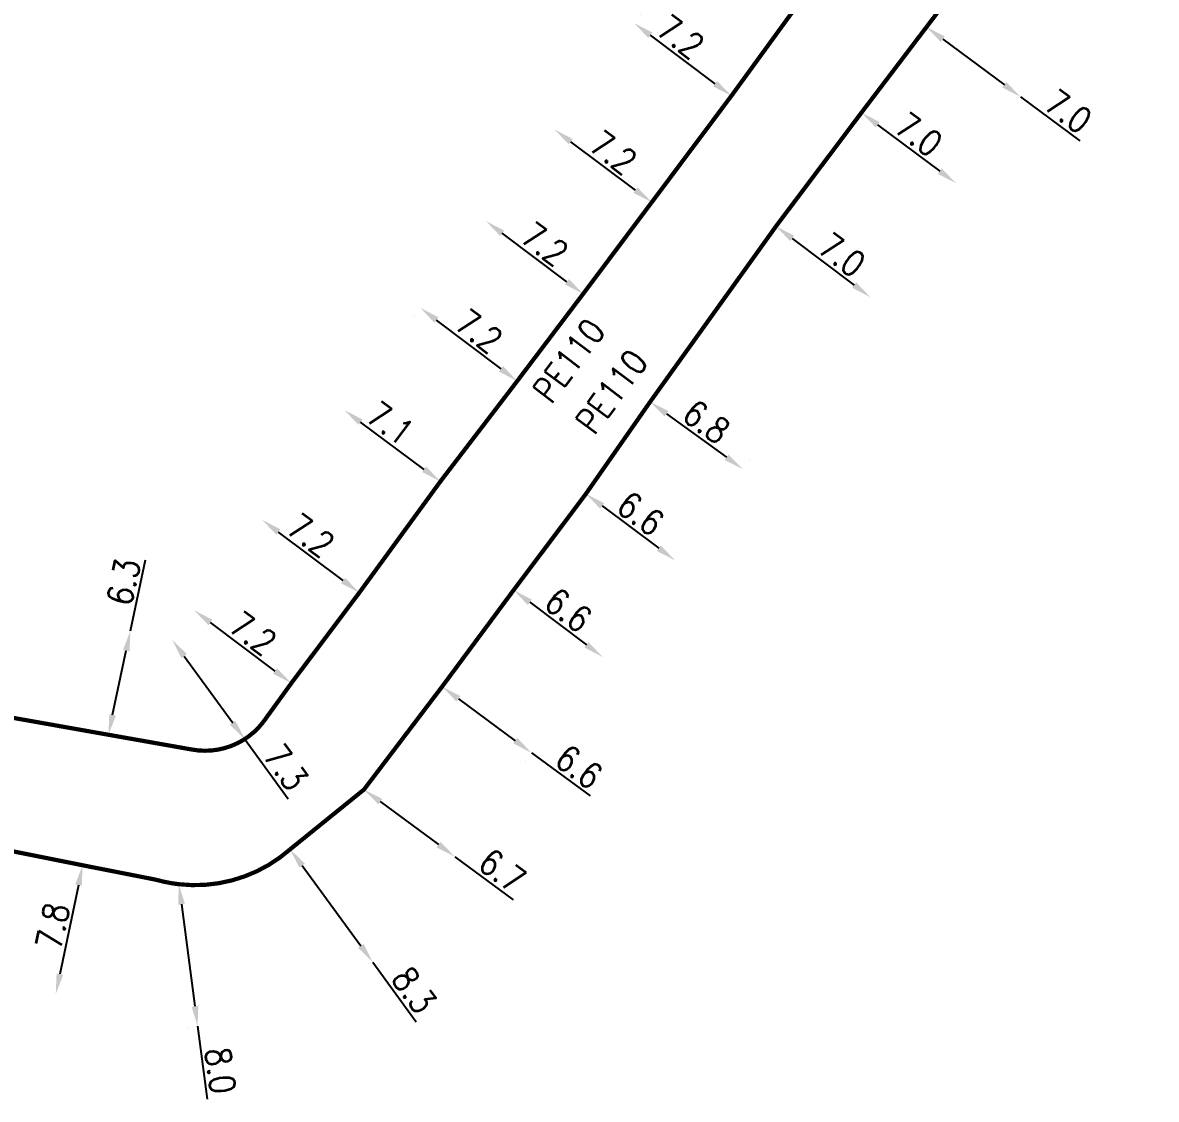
# Model space of a CAD drawing. Header units: millimetres. Extents: x 155997 to 157006, y 121209 to 122008.
# Drawn here: x 156107.5 to 156174.8, y 121711.3 to 121775.2 of the extents above; entities that cross this region are included whole.
import ezdxf

# ---------------------------------------------------------------- set-up
doc = ezdxf.new("R2010")
doc.units = ezdxf.units.MM
doc.linetypes.add('L_25_PE', pattern=[2000, 1000, 1000])
doc.layers.add('L_150', color=1, linetype='CONTINUOUS')
doc.styles.get("Standard").update_dxf_attribs({"font": 'romans.shx', "width": 0.85})
doc.dimstyles.get("Standard").update_dxf_attribs({"dimtxt": 1.5, "dimasz": 1.2, "dimexe": 0.625, "dimexo": 0.625, "dimgap": 0.25, "dimtad": 1, "dimdec": 1, "dimzin": 0, "dimdsep": 46, "dimtxsty": 'Standard', "dimcen": -0.5, "dimadec": 0, "dimazin": 0, "dimtfac": 1, "dimtdec": 1, "dimtmove": 0, "dimatfit": 3, "dimfxl": 0, "dimtolj": 1, "dimtzin": 0, "dimarcsym": 0})

# ---------------------------------------------------------------- blocks, each defined once
blk = doc.blocks.new('*D1125')
at = {"layer": 'L_150', "color": 0, "linetype": 'Continuous', "lineweight": -2, "transparency": 16777216}
for p, q in [((156162.106, 121774.244), (156165.76, 121771.533)), ((156166.723, 121770.818), (156170.234, 121768.212))]:
    blk.add_line(p, q, dxfattribs=at)
at = {"layer": 'L_150', "color": 0, "linetype": 'Continuous', "transparency": 16777216}
for points in [[(156162.225, 121774.405), (156161.987, 121774.084), (156161.143, 121774.96)], [(156165.879, 121771.693), (156165.641, 121771.372), (156166.723, 121770.818)]]:
    blk.add_solid(points, dxfattribs=at)
at = {"layer": 'L_150', "color": 0, "linetype": 'Continuous', "transparency": 16777216, "insert": (156169.556, 121769.96), "char_height": 1.5, "attachment_point": 5, "rotation": 323.41888}
blk.add_mtext('\\A1;7.0', dxfattribs=at)
blk = doc.blocks.new('*D1126')
at = {"layer": 'L_150', "color": 0, "linetype": 'Continuous', "lineweight": -2, "transparency": 16777216}
blk.add_line((156153.178, 121762.421), (156156.854, 121759.655), dxfattribs=at)
at = {"layer": 'L_150', "color": 0, "linetype": 'Continuous', "transparency": 16777216}
for points in [[(156153.298, 121762.58), (156153.058, 121762.261), (156152.219, 121763.142)], [(156156.974, 121759.815), (156156.733, 121759.495), (156157.813, 121758.934)]]:
    blk.add_solid(points, dxfattribs=at)
at = {"layer": 'L_150', "color": 0, "linetype": 'Continuous', "transparency": 16777216, "insert": (156156.133, 121761.448), "char_height": 1.5, "attachment_point": 5, "rotation": 323.04352}
blk.add_mtext('\\A1;7.0', dxfattribs=at)
blk = doc.blocks.new('*D1207')
at = {"layer": 'L_150', "color": 0, "linetype": 'Continuous', "lineweight": -2, "transparency": 16777216}
blk.add_line((156139.82, 121759.85), (156135.978, 121762.728), dxfattribs=at)
at = {"layer": 'L_150', "color": 0, "linetype": 'Continuous', "transparency": 16777216}
for points in [[(156136.098, 121762.888), (156135.858, 121762.568), (156135.018, 121763.447)], [(156139.94, 121760.01), (156139.7, 121759.69), (156140.78, 121759.131)]]:
    blk.add_solid(points, dxfattribs=at)
at = {"layer": 'L_150', "color": 0, "linetype": 'Continuous', "transparency": 16777216, "insert": (156138.499, 121762.089), "char_height": 1.5, "attachment_point": 5, "rotation": 323.16438}
blk.add_mtext('\\A1;7.2', dxfattribs=at)
blk = doc.blocks.new('*D1208')
at = {"layer": 'L_150', "color": 0, "linetype": 'Continuous', "lineweight": -2, "transparency": 16777216}
for p, q in [((156130.751, 121757.803), (156130.751, 121757.803)), ((156135.912, 121754.68), (156132.085, 121757.577))]:
    blk.add_line(p, q, dxfattribs=at)
at = {"layer": 'L_150', "color": 0, "linetype": 'Continuous', "transparency": 16777216}
for points in [[(156132.206, 121757.737), (156131.964, 121757.418), (156131.128, 121758.301)], [(156136.033, 121754.84), (156135.792, 121754.521), (156136.869, 121753.956)]]:
    blk.add_solid(points, dxfattribs=at)
at = {"layer": 'L_150', "color": 0, "linetype": 'Continuous', "transparency": 16777216, "insert": (156134.602, 121756.926), "char_height": 1.5, "attachment_point": 5, "rotation": 322.87709}
blk.add_mtext('\\A1;7.2', dxfattribs=at)
blk = doc.blocks.new('*D1209')
at = {"layer": 'L_150', "color": 0, "linetype": 'Continuous', "lineweight": -2, "transparency": 16777216}
for p, q in [((156144.183, 121775.692), (156144.183, 121775.692)), ((156148.613, 121771.597), (156144.769, 121774.473))]:
    blk.add_line(p, q, dxfattribs=at)
at = {"layer": 'L_150', "color": 0, "linetype": 'Continuous', "transparency": 16777216}
for points in [[(156144.889, 121774.633), (156144.65, 121774.313), (156143.809, 121775.192)], [(156148.733, 121771.757), (156148.493, 121771.437), (156149.574, 121770.878)]]:
    blk.add_solid(points, dxfattribs=at)
at = {"layer": 'L_150', "color": 0, "linetype": 'Continuous', "transparency": 16777216, "insert": (156146.56, 121774.382), "char_height": 1.5, "attachment_point": 5, "rotation": 323.19684}
blk.add_mtext('\\A1;7.2', dxfattribs=at)
blk = doc.blocks.new('*D1223')
at = {"layer": 'L_150', "color": 0, "linetype": 'Continuous', "lineweight": -2, "transparency": 16777216}
blk.add_line((156143.889, 121765.284), (156140.046, 121768.159), dxfattribs=at)
at = {"layer": 'L_150', "color": 0, "linetype": 'Continuous', "transparency": 16777216}
for points in [[(156140.165, 121768.319), (156139.926, 121767.999), (156139.085, 121768.878)], [(156144.009, 121765.444), (156143.769, 121765.124), (156144.85, 121764.565)]]:
    blk.add_solid(points, dxfattribs=at)
at = {"layer": 'L_150', "color": 0, "linetype": 'Continuous', "transparency": 16777216, "insert": (156142.566, 121767.522), "char_height": 1.5, "attachment_point": 5, "rotation": 323.19684}
blk.add_mtext('\\A1;7.2', dxfattribs=at)
blk = doc.blocks.new('*D1227')
at = {"layer": 'L_150', "color": 0, "linetype": 'Continuous', "lineweight": -2, "transparency": 16777216}
blk.add_line((156158.247, 121769.165), (156161.932, 121766.411), dxfattribs=at)
at = {"layer": 'L_150', "color": 0, "linetype": 'Continuous', "transparency": 16777216}
for points in [[(156158.367, 121769.325), (156158.128, 121769.005), (156157.286, 121769.883)], [(156162.052, 121766.571), (156161.812, 121766.251), (156162.893, 121765.693)]]:
    blk.add_solid(points, dxfattribs=at)
at = {"layer": 'L_150', "color": 0, "linetype": 'Continuous', "transparency": 16777216, "insert": (156160.688, 121768.589), "char_height": 1.5, "attachment_point": 5, "rotation": 323.22537}
blk.add_mtext('\\A1;7.0', dxfattribs=at)
blk = doc.blocks.new('*D1245')
at = {"layer": 'L_150', "color": 0, "linetype": 'Continuous', "lineweight": -2, "transparency": 16777216}
for p, q in [((156113.933, 121739.141), (156114.826, 121743.358)), ((156112.877, 121734.151), (156113.684, 121737.967))]:
    blk.add_line(p, q, dxfattribs=at)
at = {"layer": 'L_150', "color": 0, "linetype": 'Continuous', "transparency": 16777216}
for points in [[(156113.489, 121738.008), (156113.88, 121737.925), (156113.933, 121739.141)], [(156112.681, 121734.193), (156113.072, 121734.11), (156112.628, 121732.977)]]:
    blk.add_solid(points, dxfattribs=at)
at = {"layer": 'L_150', "color": 0, "linetype": 'Continuous', "transparency": 16777216, "insert": (156113.525, 121742.044), "char_height": 1.5, "attachment_point": 5, "rotation": 78.04758}
blk.add_mtext('\\A1;6.3', dxfattribs=at)
blk = doc.blocks.new('*D1246')
at = {"layer": 'L_150', "color": 0, "linetype": 'Continuous', "lineweight": -2, "transparency": 16777216}
for p, q in [((156117.115, 121737.647), (156120.001, 121733.687)), ((156120.708, 121732.717), (156123.282, 121729.184))]:
    blk.add_line(p, q, dxfattribs=at)
at = {"layer": 'L_150', "color": 0, "linetype": 'Continuous', "transparency": 16777216}
for points in [[(156117.277, 121737.765), (156116.954, 121737.529), (156116.409, 121738.617)], [(156120.163, 121733.804), (156119.839, 121733.569), (156120.708, 121732.717)]]:
    blk.add_solid(points, dxfattribs=at)
at = {"layer": 'L_150', "color": 0, "linetype": 'Continuous', "transparency": 16777216, "insert": (156123.156, 121731.054), "char_height": 1.5, "attachment_point": 5, "rotation": 306.0783}
blk.add_mtext('\\A1;7.3', dxfattribs=at)
blk = doc.blocks.new('*D1247')
at = {"layer": 'L_150', "color": 0, "linetype": 'Continuous', "lineweight": -2, "transparency": 16777216}
blk.add_line((156122.516, 121736.756), (156118.678, 121739.639), dxfattribs=at)
at = {"layer": 'L_150', "color": 0, "linetype": 'Continuous', "transparency": 16777216}
for points in [[(156118.798, 121739.799), (156118.558, 121739.479), (156117.718, 121740.36)], [(156122.636, 121736.916), (156122.395, 121736.597), (156123.475, 121736.036)]]:
    blk.add_solid(points, dxfattribs=at)
at = {"layer": 'L_150', "color": 0, "linetype": 'Continuous', "transparency": 16777216, "insert": (156121.197, 121738.997), "char_height": 1.5, "attachment_point": 5, "rotation": 323.08745}
blk.add_mtext('\\A1;7.2', dxfattribs=at)
blk = doc.blocks.new('*D1248')
at = {"layer": 'L_150', "color": 0, "linetype": 'Continuous', "lineweight": -2, "transparency": 16777216}
blk.add_line((156126.546, 121742.124), (156122.706, 121745.004), dxfattribs=at)
at = {"layer": 'L_150', "color": 0, "linetype": 'Continuous', "transparency": 16777216}
for points in [[(156122.826, 121745.164), (156122.586, 121744.844), (156121.746, 121745.724)], [(156126.666, 121742.284), (156126.426, 121741.964), (156127.506, 121741.404)]]:
    blk.add_solid(points, dxfattribs=at)
at = {"layer": 'L_150', "color": 0, "linetype": 'Continuous', "transparency": 16777216, "insert": (156124.632, 121744.81), "char_height": 1.5, "attachment_point": 5, "rotation": 323.13498}
blk.add_mtext('\\A1;7.2', dxfattribs=at)
blk = doc.blocks.new('*D1249')
at = {"layer": 'L_150', "color": 0, "linetype": 'Continuous', "lineweight": -2, "transparency": 16777216}
for p, q in [((156131.354, 121748.721), (156127.58, 121751.523)), ((156132.69, 121748.508), (156132.69, 121748.508))]:
    blk.add_line(p, q, dxfattribs=at)
at = {"layer": 'L_150', "color": 0, "linetype": 'Continuous', "transparency": 16777216}
for points in [[(156127.699, 121751.683), (156127.461, 121751.362), (156126.616, 121752.238)], [(156131.473, 121748.882), (156131.235, 121748.56), (156132.317, 121748.006)]]:
    blk.add_solid(points, dxfattribs=at)
at = {"layer": 'L_150', "color": 0, "linetype": 'Continuous', "transparency": 16777216, "insert": (156129.346, 121751.457), "char_height": 1.5, "attachment_point": 5, "rotation": 323.41134}
blk.add_mtext('\\A1;7.1', dxfattribs=at)
blk = doc.blocks.new('*D1250')
at = {"layer": 'L_150', "color": 0, "linetype": 'Continuous', "lineweight": -2, "transparency": 16777216}
for p, q in [((156145.12, 121753.231), (156145.12, 121753.231)), ((156145.724, 121752.021), (156149.286, 121749.437)), ((156150.624, 121749.239), (156150.624, 121749.239))]:
    blk.add_line(p, q, dxfattribs=at)
at = {"layer": 'L_150', "color": 0, "linetype": 'Continuous', "transparency": 16777216}
for points in [[(156145.841, 121752.183), (156145.607, 121751.859), (156144.753, 121752.725)], [(156149.403, 121749.599), (156149.168, 121749.275), (156150.257, 121748.733)]]:
    blk.add_solid(points, dxfattribs=at)
at = {"layer": 'L_150', "color": 0, "linetype": 'Continuous', "transparency": 16777216, "insert": (156148.092, 121751.539), "char_height": 1.5, "attachment_point": 5, "rotation": 324.04548}
blk.add_mtext('\\A1;6.8', dxfattribs=at)
blk = doc.blocks.new('*D1251')
at = {"layer": 'L_150', "color": 0, "linetype": 'Continuous', "lineweight": -2, "transparency": 16777216}
for p, q in [((156140.572, 121746.77), (156140.572, 121746.77)), ((156141.907, 121746.553), (156145.272, 121744.04))]:
    blk.add_line(p, q, dxfattribs=at)
at = {"layer": 'L_150', "color": 0, "linetype": 'Continuous', "transparency": 16777216}
for points in [[(156142.027, 121746.713), (156141.788, 121746.393), (156140.946, 121747.271)], [(156145.392, 121744.2), (156145.153, 121743.879), (156146.234, 121743.321)]]:
    blk.add_solid(points, dxfattribs=at)
at = {"layer": 'L_150', "color": 0, "linetype": 'Continuous', "transparency": 16777216, "insert": (156144.188, 121746.097), "char_height": 1.5, "attachment_point": 5, "rotation": 323.24131}
blk.add_mtext('\\A1;6.6', dxfattribs=at)
blk = doc.blocks.new('*D1252')
at = {"layer": 'L_150', "color": 0, "linetype": 'Continuous', "lineweight": -2, "transparency": 16777216}
blk.add_line((156137.618, 121740.836), (156140.976, 121738.314), dxfattribs=at)
at = {"layer": 'L_150', "color": 0, "linetype": 'Continuous', "transparency": 16777216}
for points in [[(156137.738, 121740.996), (156137.497, 121740.676), (156136.658, 121741.557)], [(156141.096, 121738.474), (156140.856, 121738.154), (156141.935, 121737.593)]]:
    blk.add_solid(points, dxfattribs=at)
at = {"layer": 'L_150', "color": 0, "linetype": 'Continuous', "transparency": 16777216, "insert": (156139.897, 121740.375), "char_height": 1.5, "attachment_point": 5, "rotation": 323.08744}
blk.add_mtext('\\A1;6.6', dxfattribs=at)
blk = doc.blocks.new('*D1253')
at = {"layer": 'L_150', "color": 0, "linetype": 'Continuous', "lineweight": -2, "transparency": 16777216}
for p, q in [((156132.043, 121735.326), (156132.043, 121735.326)), ((156133.38, 121735.115), (156136.758, 121732.62)), ((156137.723, 121731.907), (156141.19, 121729.345)), ((156137.352, 121731.404), (156137.352, 121731.404))]:
    blk.add_line(p, q, dxfattribs=at)
at = {"layer": 'L_150', "color": 0, "linetype": 'Continuous', "transparency": 16777216}
for points in [[(156133.498, 121735.276), (156133.261, 121734.955), (156132.414, 121735.828)], [(156136.877, 121732.781), (156136.639, 121732.459), (156137.723, 121731.907)]]:
    blk.add_solid(points, dxfattribs=at)
at = {"layer": 'L_150', "color": 0, "linetype": 'Continuous', "transparency": 16777216, "insert": (156140.533, 121731.074), "char_height": 1.5, "attachment_point": 5, "rotation": 323.54436}
blk.add_mtext('\\A1;6.6', dxfattribs=at)
blk = doc.blocks.new('*D1254')
at = {"layer": 'L_150', "color": 0, "linetype": 'Continuous', "lineweight": -2, "transparency": 16777216}
for p, q in [((156128.748, 121729.013), (156132.207, 121726.458)), ((156133.172, 121725.745), (156136.64, 121723.184))]:
    blk.add_line(p, q, dxfattribs=at)
at = {"layer": 'L_150', "color": 0, "linetype": 'Continuous', "transparency": 16777216}
for points in [[(156128.867, 121729.173), (156128.629, 121728.852), (156127.783, 121729.725)], [(156132.326, 121726.619), (156132.088, 121726.297), (156133.172, 121725.745)]]:
    blk.add_solid(points, dxfattribs=at)
at = {"layer": 'L_150', "color": 0, "linetype": 'Continuous', "transparency": 16777216, "insert": (156135.983, 121724.913), "char_height": 1.5, "attachment_point": 5, "rotation": 323.55437}
blk.add_mtext('\\A1;6.7', dxfattribs=at)
blk = doc.blocks.new('*D1255')
at = {"layer": 'L_150', "color": 0, "linetype": 'Continuous', "lineweight": -2, "transparency": 16777216}
for p, q in [((156124.114, 121725.215), (156127.598, 121720.453)), ((156128.307, 121719.485), (156130.888, 121715.957))]:
    blk.add_line(p, q, dxfattribs=at)
at = {"layer": 'L_150', "color": 0, "linetype": 'Continuous', "transparency": 16777216}
for points in [[(156124.276, 121725.333), (156123.953, 121725.097), (156123.406, 121726.184)], [(156127.759, 121720.571), (156127.437, 121720.335), (156128.307, 121719.485)]]:
    blk.add_solid(points, dxfattribs=at)
at = {"layer": 'L_150', "color": 0, "linetype": 'Continuous', "transparency": 16777216, "insert": (156130.758, 121717.827), "char_height": 1.5, "attachment_point": 5, "rotation": 306.18803}
blk.add_mtext('\\A1;8.3', dxfattribs=at)
blk = doc.blocks.new('*D1256')
at = {"layer": 'L_150', "color": 0, "linetype": 'Continuous', "lineweight": -2, "transparency": 16777216}
for p, q in [((156116.184, 121724.029), (156116.184, 121724.029)), ((156116.961, 121722.921), (156117.759, 121716.873)), ((156117.916, 121715.684), (156118.488, 121711.35)), ((156117.297, 121715.602), (156117.297, 121715.602))]:
    blk.add_line(p, q, dxfattribs=at)
at = {"layer": 'L_150', "color": 0, "linetype": 'Continuous', "transparency": 16777216}
for points in [[(156117.159, 121722.947), (156116.763, 121722.895), (156116.804, 121724.11)], [(156117.957, 121716.899), (156117.561, 121716.847), (156117.916, 121715.684)]]:
    blk.add_solid(points, dxfattribs=at)
at = {"layer": 'L_150', "color": 0, "linetype": 'Continuous', "transparency": 16777216, "insert": (156119.272, 121713.053), "char_height": 1.5, "attachment_point": 5, "rotation": 277.51788}
blk.add_mtext('\\A1;8.0', dxfattribs=at)
blk = doc.blocks.new('*D1257')
at = {"layer": 'L_150', "color": 0, "linetype": 'Continuous', "lineweight": -2, "transparency": 16777216}
blk.add_line((156110.852, 121724.061), (156109.75, 121718.774), dxfattribs=at)
at = {"layer": 'L_150', "color": 0, "linetype": 'Continuous', "transparency": 16777216}
for points in [[(156110.656, 121724.101), (156111.047, 121724.02), (156111.096, 121725.235)], [(156109.554, 121718.815), (156109.945, 121718.733), (156109.505, 121717.6)]]:
    blk.add_solid(points, dxfattribs=at)
at = {"layer": 'L_150', "color": 0, "linetype": 'Continuous', "transparency": 16777216, "insert": (156109.322, 121721.622), "char_height": 1.5, "attachment_point": 5, "rotation": 78.22478}
blk.add_mtext('\\A1;7.8', dxfattribs=at)

msp = doc.modelspace()

# ---------------------------------------------------------------- linework, layer by layer
at = {"layer": 'L_150', "linetype": 'L_25_PE', "ltscale": 0.5, "const_width": 0.25, "flags": 128}
for points in [[(156070.112, 121823.621), (156068.422, 121815.627), (156066.995, 121808.679), (156066.277, 121806.157), (156065.019, 121800.212), (156064.489, 121797.729), (156062.885, 121791.644), (156061.504, 121786.139), (156060.556, 121781.764), (156059.388, 121775.879), (156058.083, 121769.65), (156056.444, 121761.572), (156054.474, 121753.159), (156054.517, 121752.089), (156054.181, 121750.485, 0.243893), (156055.477, 121745.941), (156055.477, 121745.941), (156055.477, 121745.941, 0.12553), (156057.608, 121744.687), (156058.378, 121744.463), (156063.676, 121742.944), (156066.453, 121742.602), (156070.384, 121742.118), (156076.663, 121739.993), (156084.452, 121738.53), (156093.247, 121736.641), (156100.751, 121735.083), (156112.628, 121732.977), (156112.628, 121732.977), (156117.551, 121732.105, 0.283655), (156121.805, 121733.728), (156123.475, 121736.036), (156123.475, 121736.036), (156127.506, 121741.404), (156132.317, 121748.006), (156136.869, 121753.956), (156140.78, 121759.131), (156144.85, 121764.565), (156149.574, 121770.878), (156153.01, 121775.604), (156158.133, 121782.582), (156159.449, 121784.439), (156163.114, 121788.96), (156167.674, 121795.608), (156169.128, 121797.46)], [(156059.499, 121735.993), (156064.223, 121735.005), (156072.327, 121733.31), (156078.281, 121732.05), (156081.261, 121731.561), (156089.923, 121729.581), (156100.994, 121727.259), (156111.096, 121725.235), (156115.457, 121724.376, 0.04036), (156116.804, 121724.11, 0.2122), (156123.406, 121726.184), (156127.783, 121729.725), (156132.414, 121735.828), (156136.658, 121741.557), (156140.946, 121747.271), (156144.753, 121752.725), (156152.219, 121763.142), (156157.286, 121769.883), (156161.143, 121774.96), (156166.819, 121782.438), (156169.514, 121786.488), (156171.647, 121789.195), (156173.762, 121791.374), (156174.649, 121792.569)]]:
    msp.add_lwpolyline(points, format="xyb", dxfattribs=at)

# ---------------------------------------------------------------- texts
at = {"layer": 'L_150', "linetype": 'Continuous', "width": 0.85}
for rotation, p in [(53.15147, (156138.899, 121752.542)), (53.31349, (156141.439, 121750.695))]:
    msp.add_text('PE110', height=1.5, rotation=rotation, dxfattribs=at).set_placement(p)

# ---------------------------------------------------------------- dimensions: what is measured, and where the dimension line sits
at = {"layer": 'L_150', "linetype": 'Continuous'}
for base, p1, p2, angle, picture, middle in [((156143.809, 121775.192), (156149.574, 121770.878), (156143.809, 121775.192), 323.19684, '*D1209', (156145.961, 121773.581)), ((156166.7235, 121770.8176), (156161.14255, 121774.95952), (156166.7235, 121770.8176), 143.41888, '*D1125', (156168.96047, 121769.15742)), ((156162.893, 121765.693), (156157.286, 121769.883), (156162.893, 121765.693), 143.22537, '*D1227', (156160.09, 121767.788)), ((156139.085, 121768.878), (156144.85, 121764.565), (156139.085, 121768.878), 323.19684, '*D1223', (156141.967, 121766.721)), ((156135.018, 121763.447), (156140.78, 121759.131), (156135.018, 121763.447), 323.16438, '*D1207', (156137.899, 121761.289)), ((156157.813, 121758.934), (156152.219, 121763.142), (156157.813, 121758.934), 143.04352, '*D1126', (156155.532, 121760.649)), ((156131.128, 121758.301), (156136.869, 121753.956), (156131.128, 121758.301), 322.87709, '*D1208', (156133.999, 121756.129)), ((156126.616, 121752.238), (156132.317, 121748.006), (156126.616, 121752.238), 323.41134, '*D1249', (156128.75, 121750.654)), ((156150.257, 121748.733), (156144.753, 121752.725), (156150.257, 121748.733), 144.04548, '*D1250', (156147.505, 121750.729)), ((156146.234, 121743.321), (156140.946, 121747.271), (156146.234, 121743.321), 143.24131, '*D1251', (156143.59, 121745.296)), ((156121.746, 121745.724), (156127.506, 121741.404), (156121.746, 121745.724), 323.13498, '*D1248', (156124.032, 121744.01)), ((156113.933, 121739.141), (156112.628, 121732.977), (156113.933, 121739.141), 258.04758, '*D1245', (156114.503, 121741.836)), ((156141.935, 121737.593), (156136.658, 121741.557), (156141.935, 121737.593), 143.08744, '*D1252', (156139.297, 121739.575)), ((156117.718, 121740.36), (156123.475, 121736.036), (156117.718, 121740.36), 323.08745, '*D1247', (156120.597, 121738.198)), ((156116.409, 121738.617), (156120.708, 121732.717), (156116.409, 121738.617), 306.0783, '*D1246', (156122.348, 121730.465)), ((156137.723, 121731.907), (156132.414, 121735.828), (156137.723, 121731.907), 143.54436, '*D1253', (156139.939, 121730.27)), ((156133.172, 121725.745), (156127.783, 121729.725), (156133.172, 121725.745), 143.55437, '*D1254', (156135.389, 121724.108)), ((156128.307, 121719.485), (156123.406, 121726.184), (156128.307, 121719.485), 126.18803, '*D1255', (156129.951, 121717.237)), ((156109.505, 121717.6), (156111.096, 121725.235), (156109.505, 121717.6), 78.22478, '*D1257', (156110.301, 121721.417))]:
    dim = msp.add_linear_dim(base=base, p1=p1, p2=p2, angle=angle, dimstyle='Standard', dxfattribs=at)
    dim.commit()
    dim.dimension.update_dxf_attribs({"geometry": picture, "text_midpoint": middle, "dimtype": 160})
dim = msp.add_linear_dim(base=(156117.916, 121715.684), p1=(156116.804, 121724.11), p2=(156117.916, 121715.684), angle=97.51788, text='8.0', dimstyle='Standard', dxfattribs=at)
dim.commit()
dim.dimension.update_dxf_attribs({"geometry": '*D1256', "text_midpoint": (156118.281, 121712.922), "dimtype": 160})

doc.saveas('drawing.dxf')
